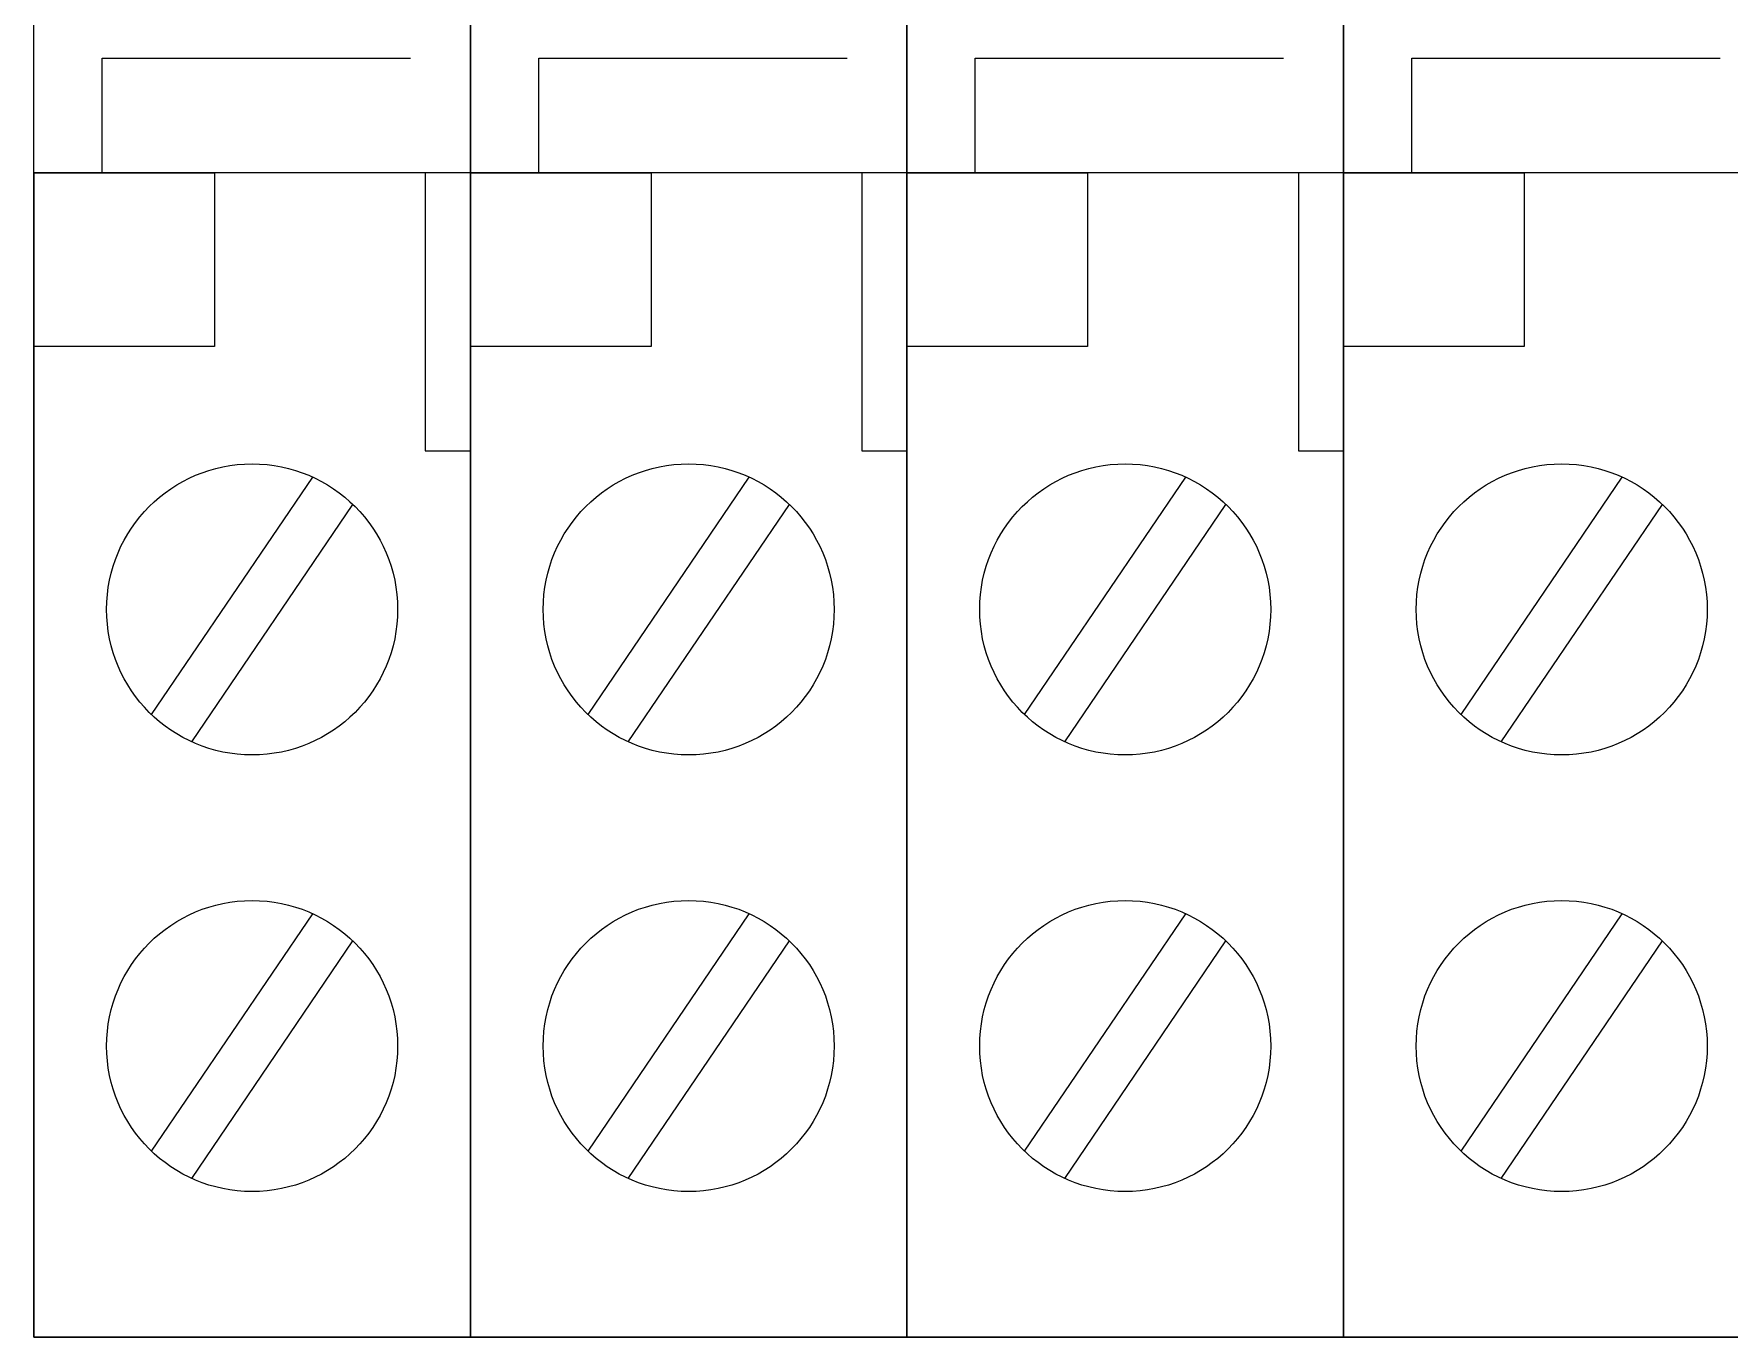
# Model space of a CAD drawing. Header units: millimetres. Extents: x 2139 to 5034, y 655 to 2700.
# Drawn here: x 4212 to 4267, y 1468 to 1510.3 of the extents above; entities that cross this region are included whole.
import ezdxf

# ---------------------------------------------------------------- set-up
doc = ezdxf.new("R2010")
doc.units = ezdxf.units.MM

msp = doc.modelspace()

# ---------------------------------------------------------------- linework, layer by layer
at = {"color": 7}
for points in [[(4211.989, 1546.711), (4226.151, 1546.711), (4226.151, 1468.033), (4211.989, 1468.033)], [(4211.989, 1546.711), (4226.151, 1546.711), (4226.151, 1468.033), (4211.989, 1468.033)], [(4211.989, 1546.711), (4226.151, 1546.711), (4226.151, 1468.033), (4211.989, 1468.033)], [(4211.989, 1546.711), (4226.151, 1546.711), (4226.151, 1468.033), (4211.989, 1468.033)], [(4211.989, 1546.711), (4226.151, 1546.711), (4226.151, 1468.033), (4211.989, 1468.033)], [(4211.989, 1546.711), (4226.151, 1546.711), (4226.151, 1468.033), (4211.989, 1468.033)], [(4211.989, 1546.711), (4226.151, 1546.711), (4226.151, 1468.033), (4211.989, 1468.033)], [(4211.989, 1546.711), (4226.151, 1546.711), (4226.151, 1468.033), (4211.989, 1468.033)], [(4211.989, 1546.711), (4226.151, 1546.711), (4226.151, 1468.033), (4211.989, 1468.033)], [(4211.989, 1546.711), (4226.151, 1546.711), (4226.151, 1468.033), (4211.989, 1468.033)], [(4211.989, 1546.711), (4226.151, 1546.711), (4226.151, 1468.033), (4211.989, 1468.033)], [(4211.989, 1546.711), (4226.151, 1546.711), (4226.151, 1468.033), (4211.989, 1468.033)], [(4211.989, 1546.711), (4226.151, 1546.711), (4226.151, 1468.033), (4211.989, 1468.033)], [(4211.989, 1546.711), (4226.151, 1546.711), (4226.151, 1468.033), (4211.989, 1468.033)], [(4211.989, 1546.711), (4226.151, 1546.711), (4226.151, 1468.033), (4211.989, 1468.033)], [(4211.989, 1546.711), (4226.151, 1546.711), (4226.151, 1468.033), (4211.989, 1468.033)], [(4211.989, 1546.711), (4226.151, 1546.711), (4226.151, 1468.033), (4211.989, 1468.033)], [(4211.989, 1546.711), (4226.151, 1546.711), (4226.151, 1468.033), (4211.989, 1468.033)], [(4211.989, 1546.711), (4226.151, 1546.711), (4226.151, 1468.033), (4211.989, 1468.033)], [(4211.989, 1546.711), (4226.151, 1546.711), (4226.151, 1468.033), (4211.989, 1468.033)], [(4226.151, 1546.711), (4240.314, 1546.711), (4240.314, 1468.033), (4226.151, 1468.033)], [(4226.151, 1546.711), (4240.314, 1546.711), (4240.314, 1468.033), (4226.151, 1468.033)], [(4226.151, 1546.711), (4240.314, 1546.711), (4240.314, 1468.033), (4226.151, 1468.033)], [(4226.151, 1546.711), (4240.314, 1546.711), (4240.314, 1468.033), (4226.151, 1468.033)], [(4226.151, 1546.711), (4240.314, 1546.711), (4240.314, 1468.033), (4226.151, 1468.033)], [(4226.151, 1546.711), (4240.314, 1546.711), (4240.314, 1468.033), (4226.151, 1468.033)], [(4226.151, 1546.711), (4240.314, 1546.711), (4240.314, 1468.033), (4226.151, 1468.033)], [(4226.151, 1546.711), (4240.314, 1546.711), (4240.314, 1468.033), (4226.151, 1468.033)], [(4226.151, 1546.711), (4240.314, 1546.711), (4240.314, 1468.033), (4226.151, 1468.033)], [(4226.151, 1546.711), (4240.314, 1546.711), (4240.314, 1468.033), (4226.151, 1468.033)], [(4226.151, 1546.711), (4240.314, 1546.711), (4240.314, 1468.033), (4226.151, 1468.033)], [(4226.151, 1546.711), (4240.314, 1546.711), (4240.314, 1468.033), (4226.151, 1468.033)], [(4226.151, 1546.711), (4240.314, 1546.711), (4240.314, 1468.033), (4226.151, 1468.033)], [(4226.151, 1546.711), (4240.314, 1546.711), (4240.314, 1468.033), (4226.151, 1468.033)], [(4226.151, 1546.711), (4240.314, 1546.711), (4240.314, 1468.033), (4226.151, 1468.033)], [(4226.151, 1546.711), (4240.314, 1546.711), (4240.314, 1468.033), (4226.151, 1468.033)], [(4226.151, 1546.711), (4240.314, 1546.711), (4240.314, 1468.033), (4226.151, 1468.033)], [(4226.151, 1546.711), (4240.314, 1546.711), (4240.314, 1468.033), (4226.151, 1468.033)], [(4226.151, 1546.711), (4240.314, 1546.711), (4240.314, 1468.033), (4226.151, 1468.033)], [(4226.151, 1546.711), (4240.314, 1546.711), (4240.314, 1468.033), (4226.151, 1468.033)], [(4240.314, 1546.711), (4254.476, 1546.711), (4254.476, 1468.033), (4240.314, 1468.033)], [(4240.314, 1546.711), (4254.476, 1546.711), (4254.476, 1468.033), (4240.314, 1468.033)], [(4240.314, 1546.711), (4254.476, 1546.711), (4254.476, 1468.033), (4240.314, 1468.033)], [(4240.314, 1546.711), (4254.476, 1546.711), (4254.476, 1468.033), (4240.314, 1468.033)], [(4240.314, 1546.711), (4254.476, 1546.711), (4254.476, 1468.033), (4240.314, 1468.033)], [(4240.314, 1546.711), (4254.476, 1546.711), (4254.476, 1468.033), (4240.314, 1468.033)], [(4240.314, 1546.711), (4254.476, 1546.711), (4254.476, 1468.033), (4240.314, 1468.033)], [(4240.314, 1546.711), (4254.476, 1546.711), (4254.476, 1468.033), (4240.314, 1468.033)], [(4240.314, 1546.711), (4254.476, 1546.711), (4254.476, 1468.033), (4240.314, 1468.033)], [(4240.314, 1546.711), (4254.476, 1546.711), (4254.476, 1468.033), (4240.314, 1468.033)], [(4240.314, 1546.711), (4254.476, 1546.711), (4254.476, 1468.033), (4240.314, 1468.033)], [(4240.314, 1546.711), (4254.476, 1546.711), (4254.476, 1468.033), (4240.314, 1468.033)], [(4240.314, 1546.711), (4254.476, 1546.711), (4254.476, 1468.033), (4240.314, 1468.033)], [(4240.314, 1546.711), (4254.476, 1546.711), (4254.476, 1468.033), (4240.314, 1468.033)], [(4240.314, 1546.711), (4254.476, 1546.711), (4254.476, 1468.033), (4240.314, 1468.033)], [(4240.314, 1546.711), (4254.476, 1546.711), (4254.476, 1468.033), (4240.314, 1468.033)], [(4240.314, 1546.711), (4254.476, 1546.711), (4254.476, 1468.033), (4240.314, 1468.033)], [(4240.314, 1546.711), (4254.476, 1546.711), (4254.476, 1468.033), (4240.314, 1468.033)], [(4240.314, 1546.711), (4254.476, 1546.711), (4254.476, 1468.033), (4240.314, 1468.033)], [(4240.314, 1546.711), (4254.476, 1546.711), (4254.476, 1468.033), (4240.314, 1468.033)], [(4254.476, 1546.711), (4268.638, 1546.711), (4268.638, 1468.033), (4254.476, 1468.033)], [(4254.476, 1546.711), (4268.638, 1546.711), (4268.638, 1468.033), (4254.476, 1468.033)], [(4254.476, 1546.711), (4268.638, 1546.711), (4268.638, 1468.033), (4254.476, 1468.033)], [(4254.476, 1546.711), (4268.638, 1546.711), (4268.638, 1468.033), (4254.476, 1468.033)], [(4254.476, 1546.711), (4268.638, 1546.711), (4268.638, 1468.033), (4254.476, 1468.033)], [(4254.476, 1546.711), (4268.638, 1546.711), (4268.638, 1468.033), (4254.476, 1468.033)], [(4254.476, 1546.711), (4268.638, 1546.711), (4268.638, 1468.033), (4254.476, 1468.033)], [(4254.476, 1546.711), (4268.638, 1546.711), (4268.638, 1468.033), (4254.476, 1468.033)], [(4254.476, 1546.711), (4268.638, 1546.711), (4268.638, 1468.033), (4254.476, 1468.033)], [(4254.476, 1546.711), (4268.638, 1546.711), (4268.638, 1468.033), (4254.476, 1468.033)], [(4254.476, 1546.711), (4268.638, 1546.711), (4268.638, 1468.033), (4254.476, 1468.033)], [(4254.476, 1546.711), (4268.638, 1546.711), (4268.638, 1468.033), (4254.476, 1468.033)], [(4254.476, 1546.711), (4268.638, 1546.711), (4268.638, 1468.033), (4254.476, 1468.033)], [(4254.476, 1546.711), (4268.638, 1546.711), (4268.638, 1468.033), (4254.476, 1468.033)], [(4254.476, 1546.711), (4268.638, 1546.711), (4268.638, 1468.033), (4254.476, 1468.033)], [(4254.476, 1546.711), (4268.638, 1546.711), (4268.638, 1468.033), (4254.476, 1468.033)], [(4254.476, 1546.711), (4268.638, 1546.711), (4268.638, 1468.033), (4254.476, 1468.033)], [(4254.476, 1546.711), (4268.638, 1546.711), (4268.638, 1468.033), (4254.476, 1468.033)], [(4254.476, 1546.711), (4268.638, 1546.711), (4268.638, 1468.033), (4254.476, 1468.033)], [(4254.476, 1546.711), (4268.638, 1546.711), (4268.638, 1468.033), (4254.476, 1468.033)], [(4211.989, 1468.033), (4226.151, 1468.033), (4226.151, 1505.798), (4211.989, 1505.798)], [(4211.989, 1505.798), (4217.853, 1505.798), (4217.853, 1500.162), (4211.989, 1500.162)], [(4211.989, 1468.033), (4226.151, 1468.033), (4226.151, 1505.798), (4211.989, 1505.798)], [(4211.989, 1505.798), (4217.853, 1505.798), (4217.853, 1500.162), (4211.989, 1500.162)], [(4211.989, 1468.033), (4226.151, 1468.033), (4226.151, 1505.798), (4211.989, 1505.798)], [(4211.989, 1505.798), (4217.853, 1505.798), (4217.853, 1500.162), (4211.989, 1500.162)], [(4211.989, 1468.033), (4226.151, 1468.033), (4226.151, 1505.798), (4211.989, 1505.798)], [(4211.989, 1505.798), (4217.853, 1505.798), (4217.853, 1500.162), (4211.989, 1500.162)], [(4211.989, 1468.033), (4226.151, 1468.033), (4226.151, 1505.798), (4211.989, 1505.798)], [(4211.989, 1505.798), (4217.853, 1505.798), (4217.853, 1500.162), (4211.989, 1500.162)], [(4211.989, 1468.033), (4226.151, 1468.033), (4226.151, 1505.798), (4211.989, 1505.798)], [(4211.989, 1505.798), (4217.853, 1505.798), (4217.853, 1500.162), (4211.989, 1500.162)], [(4211.989, 1468.033), (4226.151, 1468.033), (4226.151, 1505.798), (4211.989, 1505.798)], [(4211.989, 1505.798), (4217.853, 1505.798), (4217.853, 1500.162), (4211.989, 1500.162)], [(4211.989, 1468.033), (4226.151, 1468.033), (4226.151, 1505.798), (4211.989, 1505.798)], [(4211.989, 1505.798), (4217.853, 1505.798), (4217.853, 1500.162), (4211.989, 1500.162)], [(4211.989, 1468.033), (4226.151, 1468.033), (4226.151, 1505.798), (4211.989, 1505.798)], [(4211.989, 1505.798), (4217.853, 1505.798), (4217.853, 1500.162), (4211.989, 1500.162)], [(4211.989, 1468.033), (4226.151, 1468.033), (4226.151, 1505.798), (4211.989, 1505.798)], [(4211.989, 1505.798), (4217.853, 1505.798), (4217.853, 1500.162), (4211.989, 1500.162)], [(4211.989, 1468.033), (4226.151, 1468.033), (4226.151, 1505.798), (4211.989, 1505.798)], [(4211.989, 1505.798), (4217.853, 1505.798), (4217.853, 1500.162), (4211.989, 1500.162)], [(4211.989, 1468.033), (4226.151, 1468.033), (4226.151, 1505.798), (4211.989, 1505.798)], [(4211.989, 1505.798), (4217.853, 1505.798), (4217.853, 1500.162), (4211.989, 1500.162)], [(4211.989, 1468.033), (4226.151, 1468.033), (4226.151, 1505.798), (4211.989, 1505.798)], [(4211.989, 1505.798), (4217.853, 1505.798), (4217.853, 1500.162), (4211.989, 1500.162)], [(4211.989, 1468.033), (4226.151, 1468.033), (4226.151, 1505.798), (4211.989, 1505.798)], [(4211.989, 1505.798), (4217.853, 1505.798), (4217.853, 1500.162), (4211.989, 1500.162)], [(4211.989, 1468.033), (4226.151, 1468.033), (4226.151, 1505.798), (4211.989, 1505.798)], [(4211.989, 1505.798), (4217.853, 1505.798), (4217.853, 1500.162), (4211.989, 1500.162)], [(4211.989, 1468.033), (4226.151, 1468.033), (4226.151, 1505.798), (4211.989, 1505.798)], [(4211.989, 1505.798), (4217.853, 1505.798), (4217.853, 1500.162), (4211.989, 1500.162)], [(4211.989, 1468.033), (4226.151, 1468.033), (4226.151, 1505.798), (4211.989, 1505.798)], [(4211.989, 1505.798), (4217.853, 1505.798), (4217.853, 1500.162), (4211.989, 1500.162)], [(4211.989, 1468.033), (4226.151, 1468.033), (4226.151, 1505.798), (4211.989, 1505.798)], [(4211.989, 1505.798), (4217.853, 1505.798), (4217.853, 1500.162), (4211.989, 1500.162)], [(4211.989, 1468.033), (4226.151, 1468.033), (4226.151, 1505.798), (4211.989, 1505.798)], [(4211.989, 1505.798), (4217.853, 1505.798), (4217.853, 1500.162), (4211.989, 1500.162)], [(4211.989, 1468.033), (4226.151, 1468.033), (4226.151, 1505.798), (4211.989, 1505.798)], [(4211.989, 1505.798), (4217.853, 1505.798), (4217.853, 1500.162), (4211.989, 1500.162)], [(4226.151, 1505.798), (4224.689, 1505.798), (4224.689, 1496.785), (4226.151, 1496.785)], [(4226.151, 1505.798), (4224.689, 1505.798), (4224.689, 1496.785), (4226.151, 1496.785)], [(4226.151, 1505.798), (4224.689, 1505.798), (4224.689, 1496.785), (4226.151, 1496.785)], [(4226.151, 1505.798), (4224.689, 1505.798), (4224.689, 1496.785), (4226.151, 1496.785)], [(4226.151, 1505.798), (4224.689, 1505.798), (4224.689, 1496.785), (4226.151, 1496.785)], [(4226.151, 1505.798), (4224.689, 1505.798), (4224.689, 1496.785), (4226.151, 1496.785)], [(4226.151, 1505.798), (4224.689, 1505.798), (4224.689, 1496.785), (4226.151, 1496.785)], [(4226.151, 1505.798), (4224.689, 1505.798), (4224.689, 1496.785), (4226.151, 1496.785)], [(4226.151, 1505.798), (4224.689, 1505.798), (4224.689, 1496.785), (4226.151, 1496.785)], [(4226.151, 1505.798), (4224.689, 1505.798), (4224.689, 1496.785), (4226.151, 1496.785)], [(4226.151, 1505.798), (4224.689, 1505.798), (4224.689, 1496.785), (4226.151, 1496.785)], [(4226.151, 1505.798), (4224.689, 1505.798), (4224.689, 1496.785), (4226.151, 1496.785)], [(4226.151, 1505.798), (4224.689, 1505.798), (4224.689, 1496.785), (4226.151, 1496.785)], [(4226.151, 1505.798), (4224.689, 1505.798), (4224.689, 1496.785), (4226.151, 1496.785)], [(4226.151, 1505.798), (4224.689, 1505.798), (4224.689, 1496.785), (4226.151, 1496.785)], [(4226.151, 1505.798), (4224.689, 1505.798), (4224.689, 1496.785), (4226.151, 1496.785)], [(4226.151, 1505.798), (4224.689, 1505.798), (4224.689, 1496.785), (4226.151, 1496.785)], [(4226.151, 1505.798), (4224.689, 1505.798), (4224.689, 1496.785), (4226.151, 1496.785)], [(4226.151, 1505.798), (4224.689, 1505.798), (4224.689, 1496.785), (4226.151, 1496.785)], [(4226.151, 1505.798), (4224.689, 1505.798), (4224.689, 1496.785), (4226.151, 1496.785)], [(4226.151, 1468.033), (4240.314, 1468.033), (4240.314, 1505.798), (4226.151, 1505.798)], [(4226.151, 1505.798), (4232.015, 1505.798), (4232.015, 1500.162), (4226.151, 1500.162)], [(4226.151, 1468.033), (4240.314, 1468.033), (4240.314, 1505.798), (4226.151, 1505.798)], [(4226.151, 1505.798), (4232.015, 1505.798), (4232.015, 1500.162), (4226.151, 1500.162)], [(4226.151, 1468.033), (4240.314, 1468.033), (4240.314, 1505.798), (4226.151, 1505.798)], [(4226.151, 1505.798), (4232.015, 1505.798), (4232.015, 1500.162), (4226.151, 1500.162)], [(4226.151, 1468.033), (4240.314, 1468.033), (4240.314, 1505.798), (4226.151, 1505.798)], [(4226.151, 1505.798), (4232.015, 1505.798), (4232.015, 1500.162), (4226.151, 1500.162)], [(4226.151, 1468.033), (4240.314, 1468.033), (4240.314, 1505.798), (4226.151, 1505.798)], [(4226.151, 1505.798), (4232.015, 1505.798), (4232.015, 1500.162), (4226.151, 1500.162)], [(4226.151, 1468.033), (4240.314, 1468.033), (4240.314, 1505.798), (4226.151, 1505.798)], [(4226.151, 1505.798), (4232.015, 1505.798), (4232.015, 1500.162), (4226.151, 1500.162)], [(4226.151, 1468.033), (4240.314, 1468.033), (4240.314, 1505.798), (4226.151, 1505.798)], [(4226.151, 1505.798), (4232.015, 1505.798), (4232.015, 1500.162), (4226.151, 1500.162)], [(4226.151, 1468.033), (4240.314, 1468.033), (4240.314, 1505.798), (4226.151, 1505.798)], [(4226.151, 1505.798), (4232.015, 1505.798), (4232.015, 1500.162), (4226.151, 1500.162)], [(4226.151, 1468.033), (4240.314, 1468.033), (4240.314, 1505.798), (4226.151, 1505.798)], [(4226.151, 1505.798), (4232.015, 1505.798), (4232.015, 1500.162), (4226.151, 1500.162)], [(4226.151, 1468.033), (4240.314, 1468.033), (4240.314, 1505.798), (4226.151, 1505.798)], [(4226.151, 1505.798), (4232.015, 1505.798), (4232.015, 1500.162), (4226.151, 1500.162)], [(4226.151, 1468.033), (4240.314, 1468.033), (4240.314, 1505.798), (4226.151, 1505.798)], [(4226.151, 1505.798), (4232.015, 1505.798), (4232.015, 1500.162), (4226.151, 1500.162)], [(4226.151, 1468.033), (4240.314, 1468.033), (4240.314, 1505.798), (4226.151, 1505.798)], [(4226.151, 1505.798), (4232.015, 1505.798), (4232.015, 1500.162), (4226.151, 1500.162)], [(4226.151, 1468.033), (4240.314, 1468.033), (4240.314, 1505.798), (4226.151, 1505.798)], [(4226.151, 1505.798), (4232.015, 1505.798), (4232.015, 1500.162), (4226.151, 1500.162)], [(4226.151, 1468.033), (4240.314, 1468.033), (4240.314, 1505.798), (4226.151, 1505.798)], [(4226.151, 1505.798), (4232.015, 1505.798), (4232.015, 1500.162), (4226.151, 1500.162)], [(4226.151, 1468.033), (4240.314, 1468.033), (4240.314, 1505.798), (4226.151, 1505.798)], [(4226.151, 1505.798), (4232.015, 1505.798), (4232.015, 1500.162), (4226.151, 1500.162)], [(4226.151, 1468.033), (4240.314, 1468.033), (4240.314, 1505.798), (4226.151, 1505.798)], [(4226.151, 1505.798), (4232.015, 1505.798), (4232.015, 1500.162), (4226.151, 1500.162)], [(4226.151, 1468.033), (4240.314, 1468.033), (4240.314, 1505.798), (4226.151, 1505.798)], [(4226.151, 1505.798), (4232.015, 1505.798), (4232.015, 1500.162), (4226.151, 1500.162)], [(4226.151, 1468.033), (4240.314, 1468.033), (4240.314, 1505.798), (4226.151, 1505.798)], [(4226.151, 1505.798), (4232.015, 1505.798), (4232.015, 1500.162), (4226.151, 1500.162)], [(4226.151, 1468.033), (4240.314, 1468.033), (4240.314, 1505.798), (4226.151, 1505.798)], [(4226.151, 1505.798), (4232.015, 1505.798), (4232.015, 1500.162), (4226.151, 1500.162)], [(4226.151, 1468.033), (4240.314, 1468.033), (4240.314, 1505.798), (4226.151, 1505.798)], [(4226.151, 1505.798), (4232.015, 1505.798), (4232.015, 1500.162), (4226.151, 1500.162)], [(4240.314, 1505.798), (4238.851, 1505.798), (4238.851, 1496.785), (4240.314, 1496.785)], [(4240.314, 1505.798), (4238.851, 1505.798), (4238.851, 1496.785), (4240.314, 1496.785)], [(4240.314, 1505.798), (4238.851, 1505.798), (4238.851, 1496.785), (4240.314, 1496.785)], [(4240.314, 1505.798), (4238.851, 1505.798), (4238.851, 1496.785), (4240.314, 1496.785)], [(4240.314, 1505.798), (4238.851, 1505.798), (4238.851, 1496.785), (4240.314, 1496.785)], [(4240.314, 1505.798), (4238.851, 1505.798), (4238.851, 1496.785), (4240.314, 1496.785)], [(4240.314, 1505.798), (4238.851, 1505.798), (4238.851, 1496.785), (4240.314, 1496.785)], [(4240.314, 1505.798), (4238.851, 1505.798), (4238.851, 1496.785), (4240.314, 1496.785)], [(4240.314, 1505.798), (4238.851, 1505.798), (4238.851, 1496.785), (4240.314, 1496.785)], [(4240.314, 1505.798), (4238.851, 1505.798), (4238.851, 1496.785), (4240.314, 1496.785)], [(4240.314, 1505.798), (4238.851, 1505.798), (4238.851, 1496.785), (4240.314, 1496.785)], [(4240.314, 1505.798), (4238.851, 1505.798), (4238.851, 1496.785), (4240.314, 1496.785)], [(4240.314, 1505.798), (4238.851, 1505.798), (4238.851, 1496.785), (4240.314, 1496.785)], [(4240.314, 1505.798), (4238.851, 1505.798), (4238.851, 1496.785), (4240.314, 1496.785)], [(4240.314, 1505.798), (4238.851, 1505.798), (4238.851, 1496.785), (4240.314, 1496.785)], [(4240.314, 1505.798), (4238.851, 1505.798), (4238.851, 1496.785), (4240.314, 1496.785)], [(4240.314, 1505.798), (4238.851, 1505.798), (4238.851, 1496.785), (4240.314, 1496.785)], [(4240.314, 1505.798), (4238.851, 1505.798), (4238.851, 1496.785), (4240.314, 1496.785)], [(4240.314, 1505.798), (4238.851, 1505.798), (4238.851, 1496.785), (4240.314, 1496.785)], [(4240.314, 1505.798), (4238.851, 1505.798), (4238.851, 1496.785), (4240.314, 1496.785)], [(4240.314, 1468.033), (4254.476, 1468.033), (4254.476, 1505.798), (4240.314, 1505.798)], [(4240.314, 1505.798), (4246.177, 1505.798), (4246.177, 1500.162), (4240.314, 1500.162)], [(4240.314, 1468.033), (4254.476, 1468.033), (4254.476, 1505.798), (4240.314, 1505.798)], [(4240.314, 1505.798), (4246.177, 1505.798), (4246.177, 1500.162), (4240.314, 1500.162)], [(4240.314, 1468.033), (4254.476, 1468.033), (4254.476, 1505.798), (4240.314, 1505.798)], [(4240.314, 1505.798), (4246.177, 1505.798), (4246.177, 1500.162), (4240.314, 1500.162)], [(4240.314, 1468.033), (4254.476, 1468.033), (4254.476, 1505.798), (4240.314, 1505.798)], [(4240.314, 1505.798), (4246.177, 1505.798), (4246.177, 1500.162), (4240.314, 1500.162)], [(4240.314, 1468.033), (4254.476, 1468.033), (4254.476, 1505.798), (4240.314, 1505.798)], [(4240.314, 1505.798), (4246.177, 1505.798), (4246.177, 1500.162), (4240.314, 1500.162)], [(4240.314, 1468.033), (4254.476, 1468.033), (4254.476, 1505.798), (4240.314, 1505.798)], [(4240.314, 1505.798), (4246.177, 1505.798), (4246.177, 1500.162), (4240.314, 1500.162)], [(4240.314, 1468.033), (4254.476, 1468.033), (4254.476, 1505.798), (4240.314, 1505.798)], [(4240.314, 1505.798), (4246.177, 1505.798), (4246.177, 1500.162), (4240.314, 1500.162)], [(4240.314, 1468.033), (4254.476, 1468.033), (4254.476, 1505.798), (4240.314, 1505.798)], [(4240.314, 1505.798), (4246.177, 1505.798), (4246.177, 1500.162), (4240.314, 1500.162)], [(4240.314, 1468.033), (4254.476, 1468.033), (4254.476, 1505.798), (4240.314, 1505.798)], [(4240.314, 1505.798), (4246.177, 1505.798), (4246.177, 1500.162), (4240.314, 1500.162)], [(4240.314, 1468.033), (4254.476, 1468.033), (4254.476, 1505.798), (4240.314, 1505.798)], [(4240.314, 1505.798), (4246.177, 1505.798), (4246.177, 1500.162), (4240.314, 1500.162)], [(4240.314, 1468.033), (4254.476, 1468.033), (4254.476, 1505.798), (4240.314, 1505.798)], [(4240.314, 1505.798), (4246.177, 1505.798), (4246.177, 1500.162), (4240.314, 1500.162)], [(4240.314, 1468.033), (4254.476, 1468.033), (4254.476, 1505.798), (4240.314, 1505.798)], [(4240.314, 1505.798), (4246.177, 1505.798), (4246.177, 1500.162), (4240.314, 1500.162)], [(4240.314, 1468.033), (4254.476, 1468.033), (4254.476, 1505.798), (4240.314, 1505.798)], [(4240.314, 1505.798), (4246.177, 1505.798), (4246.177, 1500.162), (4240.314, 1500.162)], [(4240.314, 1468.033), (4254.476, 1468.033), (4254.476, 1505.798), (4240.314, 1505.798)], [(4240.314, 1505.798), (4246.177, 1505.798), (4246.177, 1500.162), (4240.314, 1500.162)], [(4240.314, 1468.033), (4254.476, 1468.033), (4254.476, 1505.798), (4240.314, 1505.798)], [(4240.314, 1505.798), (4246.177, 1505.798), (4246.177, 1500.162), (4240.314, 1500.162)], [(4240.314, 1468.033), (4254.476, 1468.033), (4254.476, 1505.798), (4240.314, 1505.798)], [(4240.314, 1505.798), (4246.177, 1505.798), (4246.177, 1500.162), (4240.314, 1500.162)], [(4240.314, 1468.033), (4254.476, 1468.033), (4254.476, 1505.798), (4240.314, 1505.798)], [(4240.314, 1505.798), (4246.177, 1505.798), (4246.177, 1500.162), (4240.314, 1500.162)], [(4240.314, 1468.033), (4254.476, 1468.033), (4254.476, 1505.798), (4240.314, 1505.798)], [(4240.314, 1505.798), (4246.177, 1505.798), (4246.177, 1500.162), (4240.314, 1500.162)], [(4240.314, 1468.033), (4254.476, 1468.033), (4254.476, 1505.798), (4240.314, 1505.798)], [(4240.314, 1505.798), (4246.177, 1505.798), (4246.177, 1500.162), (4240.314, 1500.162)], [(4240.314, 1468.033), (4254.476, 1468.033), (4254.476, 1505.798), (4240.314, 1505.798)], [(4240.314, 1505.798), (4246.177, 1505.798), (4246.177, 1500.162), (4240.314, 1500.162)], [(4254.476, 1505.798), (4253.013, 1505.798), (4253.013, 1496.785), (4254.476, 1496.785)], [(4254.476, 1505.798), (4253.013, 1505.798), (4253.013, 1496.785), (4254.476, 1496.785)], [(4254.476, 1505.798), (4253.013, 1505.798), (4253.013, 1496.785), (4254.476, 1496.785)], [(4254.476, 1505.798), (4253.013, 1505.798), (4253.013, 1496.785), (4254.476, 1496.785)], [(4254.476, 1505.798), (4253.013, 1505.798), (4253.013, 1496.785), (4254.476, 1496.785)], [(4254.476, 1505.798), (4253.013, 1505.798), (4253.013, 1496.785), (4254.476, 1496.785)], [(4254.476, 1505.798), (4253.013, 1505.798), (4253.013, 1496.785), (4254.476, 1496.785)], [(4254.476, 1505.798), (4253.013, 1505.798), (4253.013, 1496.785), (4254.476, 1496.785)], [(4254.476, 1505.798), (4253.013, 1505.798), (4253.013, 1496.785), (4254.476, 1496.785)], [(4254.476, 1505.798), (4253.013, 1505.798), (4253.013, 1496.785), (4254.476, 1496.785)], [(4254.476, 1505.798), (4253.013, 1505.798), (4253.013, 1496.785), (4254.476, 1496.785)], [(4254.476, 1505.798), (4253.013, 1505.798), (4253.013, 1496.785), (4254.476, 1496.785)], [(4254.476, 1505.798), (4253.013, 1505.798), (4253.013, 1496.785), (4254.476, 1496.785)], [(4254.476, 1505.798), (4253.013, 1505.798), (4253.013, 1496.785), (4254.476, 1496.785)], [(4254.476, 1505.798), (4253.013, 1505.798), (4253.013, 1496.785), (4254.476, 1496.785)], [(4254.476, 1505.798), (4253.013, 1505.798), (4253.013, 1496.785), (4254.476, 1496.785)], [(4254.476, 1505.798), (4253.013, 1505.798), (4253.013, 1496.785), (4254.476, 1496.785)], [(4254.476, 1505.798), (4253.013, 1505.798), (4253.013, 1496.785), (4254.476, 1496.785)], [(4254.476, 1505.798), (4253.013, 1505.798), (4253.013, 1496.785), (4254.476, 1496.785)], [(4254.476, 1505.798), (4253.013, 1505.798), (4253.013, 1496.785), (4254.476, 1496.785)], [(4254.476, 1468.033), (4268.638, 1468.033), (4268.638, 1505.798), (4254.476, 1505.798)], [(4254.476, 1505.798), (4260.339, 1505.798), (4260.339, 1500.162), (4254.476, 1500.162)], [(4254.476, 1468.033), (4268.638, 1468.033), (4268.638, 1505.798), (4254.476, 1505.798)], [(4254.476, 1505.798), (4260.339, 1505.798), (4260.339, 1500.162), (4254.476, 1500.162)], [(4254.476, 1468.033), (4268.638, 1468.033), (4268.638, 1505.798), (4254.476, 1505.798)], [(4254.476, 1505.798), (4260.339, 1505.798), (4260.339, 1500.162), (4254.476, 1500.162)], [(4254.476, 1468.033), (4268.638, 1468.033), (4268.638, 1505.798), (4254.476, 1505.798)], [(4254.476, 1505.798), (4260.339, 1505.798), (4260.339, 1500.162), (4254.476, 1500.162)], [(4254.476, 1468.033), (4268.638, 1468.033), (4268.638, 1505.798), (4254.476, 1505.798)], [(4254.476, 1505.798), (4260.339, 1505.798), (4260.339, 1500.162), (4254.476, 1500.162)], [(4254.476, 1468.033), (4268.638, 1468.033), (4268.638, 1505.798), (4254.476, 1505.798)], [(4254.476, 1505.798), (4260.339, 1505.798), (4260.339, 1500.162), (4254.476, 1500.162)], [(4254.476, 1468.033), (4268.638, 1468.033), (4268.638, 1505.798), (4254.476, 1505.798)], [(4254.476, 1505.798), (4260.339, 1505.798), (4260.339, 1500.162), (4254.476, 1500.162)], [(4254.476, 1468.033), (4268.638, 1468.033), (4268.638, 1505.798), (4254.476, 1505.798)], [(4254.476, 1505.798), (4260.339, 1505.798), (4260.339, 1500.162), (4254.476, 1500.162)], [(4254.476, 1468.033), (4268.638, 1468.033), (4268.638, 1505.798), (4254.476, 1505.798)], [(4254.476, 1505.798), (4260.339, 1505.798), (4260.339, 1500.162), (4254.476, 1500.162)], [(4254.476, 1468.033), (4268.638, 1468.033), (4268.638, 1505.798), (4254.476, 1505.798)], [(4254.476, 1505.798), (4260.339, 1505.798), (4260.339, 1500.162), (4254.476, 1500.162)], [(4254.476, 1468.033), (4268.638, 1468.033), (4268.638, 1505.798), (4254.476, 1505.798)], [(4254.476, 1505.798), (4260.339, 1505.798), (4260.339, 1500.162), (4254.476, 1500.162)], [(4254.476, 1468.033), (4268.638, 1468.033), (4268.638, 1505.798), (4254.476, 1505.798)], [(4254.476, 1505.798), (4260.339, 1505.798), (4260.339, 1500.162), (4254.476, 1500.162)], [(4254.476, 1468.033), (4268.638, 1468.033), (4268.638, 1505.798), (4254.476, 1505.798)], [(4254.476, 1505.798), (4260.339, 1505.798), (4260.339, 1500.162), (4254.476, 1500.162)], [(4254.476, 1468.033), (4268.638, 1468.033), (4268.638, 1505.798), (4254.476, 1505.798)], [(4254.476, 1505.798), (4260.339, 1505.798), (4260.339, 1500.162), (4254.476, 1500.162)], [(4254.476, 1468.033), (4268.638, 1468.033), (4268.638, 1505.798), (4254.476, 1505.798)], [(4254.476, 1505.798), (4260.339, 1505.798), (4260.339, 1500.162), (4254.476, 1500.162)], [(4254.476, 1468.033), (4268.638, 1468.033), (4268.638, 1505.798), (4254.476, 1505.798)], [(4254.476, 1505.798), (4260.339, 1505.798), (4260.339, 1500.162), (4254.476, 1500.162)], [(4254.476, 1468.033), (4268.638, 1468.033), (4268.638, 1505.798), (4254.476, 1505.798)], [(4254.476, 1505.798), (4260.339, 1505.798), (4260.339, 1500.162), (4254.476, 1500.162)], [(4254.476, 1468.033), (4268.638, 1468.033), (4268.638, 1505.798), (4254.476, 1505.798)], [(4254.476, 1505.798), (4260.339, 1505.798), (4260.339, 1500.162), (4254.476, 1500.162)], [(4254.476, 1468.033), (4268.638, 1468.033), (4268.638, 1505.798), (4254.476, 1505.798)], [(4254.476, 1505.798), (4260.339, 1505.798), (4260.339, 1500.162), (4254.476, 1500.162)], [(4254.476, 1468.033), (4268.638, 1468.033), (4268.638, 1505.798), (4254.476, 1505.798)], [(4254.476, 1505.798), (4260.339, 1505.798), (4260.339, 1500.162), (4254.476, 1500.162)]]:
    msp.add_lwpolyline(points, close=True, dxfattribs=at)
for points in [[(4214.208, 1505.798), (4214.208, 1509.517), (4224.212, 1509.517)], [(4214.208, 1505.798), (4214.208, 1509.517), (4224.212, 1509.517)], [(4214.208, 1505.798), (4214.208, 1509.517), (4224.212, 1509.517)], [(4214.208, 1505.798), (4214.208, 1509.517), (4224.212, 1509.517)], [(4214.208, 1505.798), (4214.208, 1509.517), (4224.212, 1509.517)], [(4214.208, 1505.798), (4214.208, 1509.517), (4224.212, 1509.517)], [(4214.208, 1505.798), (4214.208, 1509.517), (4224.212, 1509.517)], [(4214.208, 1505.798), (4214.208, 1509.517), (4224.212, 1509.517)], [(4214.208, 1505.798), (4214.208, 1509.517), (4224.212, 1509.517)], [(4214.208, 1505.798), (4214.208, 1509.517), (4224.212, 1509.517)], [(4214.208, 1505.798), (4214.208, 1509.517), (4224.212, 1509.517)], [(4214.208, 1505.798), (4214.208, 1509.517), (4224.212, 1509.517)], [(4214.208, 1505.798), (4214.208, 1509.517), (4224.212, 1509.517)], [(4214.208, 1505.798), (4214.208, 1509.517), (4224.212, 1509.517)], [(4214.208, 1505.798), (4214.208, 1509.517), (4224.212, 1509.517)], [(4214.208, 1505.798), (4214.208, 1509.517), (4224.212, 1509.517)], [(4214.208, 1505.798), (4214.208, 1509.517), (4224.212, 1509.517)], [(4214.208, 1505.798), (4214.208, 1509.517), (4224.212, 1509.517)], [(4214.208, 1505.798), (4214.208, 1509.517), (4224.212, 1509.517)], [(4214.208, 1505.798), (4214.208, 1509.517), (4224.212, 1509.517)], [(4228.37, 1505.798), (4228.37, 1509.517), (4238.374, 1509.517)], [(4228.37, 1505.798), (4228.37, 1509.517), (4238.374, 1509.517)], [(4228.37, 1505.798), (4228.37, 1509.517), (4238.374, 1509.517)], [(4228.37, 1505.798), (4228.37, 1509.517), (4238.374, 1509.517)], [(4228.37, 1505.798), (4228.37, 1509.517), (4238.374, 1509.517)], [(4228.37, 1505.798), (4228.37, 1509.517), (4238.374, 1509.517)], [(4228.37, 1505.798), (4228.37, 1509.517), (4238.374, 1509.517)], [(4228.37, 1505.798), (4228.37, 1509.517), (4238.374, 1509.517)], [(4228.37, 1505.798), (4228.37, 1509.517), (4238.374, 1509.517)], [(4228.37, 1505.798), (4228.37, 1509.517), (4238.374, 1509.517)], [(4228.37, 1505.798), (4228.37, 1509.517), (4238.374, 1509.517)], [(4228.37, 1505.798), (4228.37, 1509.517), (4238.374, 1509.517)], [(4228.37, 1505.798), (4228.37, 1509.517), (4238.374, 1509.517)], [(4228.37, 1505.798), (4228.37, 1509.517), (4238.374, 1509.517)], [(4228.37, 1505.798), (4228.37, 1509.517), (4238.374, 1509.517)], [(4228.37, 1505.798), (4228.37, 1509.517), (4238.374, 1509.517)], [(4228.37, 1505.798), (4228.37, 1509.517), (4238.374, 1509.517)], [(4228.37, 1505.798), (4228.37, 1509.517), (4238.374, 1509.517)], [(4228.37, 1505.798), (4228.37, 1509.517), (4238.374, 1509.517)], [(4228.37, 1505.798), (4228.37, 1509.517), (4238.374, 1509.517)], [(4242.532, 1505.798), (4242.532, 1509.517), (4252.536, 1509.517)], [(4242.532, 1505.798), (4242.532, 1509.517), (4252.536, 1509.517)], [(4242.532, 1505.798), (4242.532, 1509.517), (4252.536, 1509.517)], [(4242.532, 1505.798), (4242.532, 1509.517), (4252.536, 1509.517)], [(4242.532, 1505.798), (4242.532, 1509.517), (4252.536, 1509.517)], [(4242.532, 1505.798), (4242.532, 1509.517), (4252.536, 1509.517)], [(4242.532, 1505.798), (4242.532, 1509.517), (4252.536, 1509.517)], [(4242.532, 1505.798), (4242.532, 1509.517), (4252.536, 1509.517)], [(4242.532, 1505.798), (4242.532, 1509.517), (4252.536, 1509.517)], [(4242.532, 1505.798), (4242.532, 1509.517), (4252.536, 1509.517)], [(4242.532, 1505.798), (4242.532, 1509.517), (4252.536, 1509.517)], [(4242.532, 1505.798), (4242.532, 1509.517), (4252.536, 1509.517)], [(4242.532, 1505.798), (4242.532, 1509.517), (4252.536, 1509.517)], [(4242.532, 1505.798), (4242.532, 1509.517), (4252.536, 1509.517)], [(4242.532, 1505.798), (4242.532, 1509.517), (4252.536, 1509.517)], [(4242.532, 1505.798), (4242.532, 1509.517), (4252.536, 1509.517)], [(4242.532, 1505.798), (4242.532, 1509.517), (4252.536, 1509.517)], [(4242.532, 1505.798), (4242.532, 1509.517), (4252.536, 1509.517)], [(4242.532, 1505.798), (4242.532, 1509.517), (4252.536, 1509.517)], [(4242.532, 1505.798), (4242.532, 1509.517), (4252.536, 1509.517)], [(4256.694, 1505.798), (4256.694, 1509.517), (4266.698, 1509.517)], [(4256.694, 1505.798), (4256.694, 1509.517), (4266.698, 1509.517)], [(4256.694, 1505.798), (4256.694, 1509.517), (4266.698, 1509.517)], [(4256.694, 1505.798), (4256.694, 1509.517), (4266.698, 1509.517)], [(4256.694, 1505.798), (4256.694, 1509.517), (4266.698, 1509.517)], [(4256.694, 1505.798), (4256.694, 1509.517), (4266.698, 1509.517)], [(4256.694, 1505.798), (4256.694, 1509.517), (4266.698, 1509.517)], [(4256.694, 1505.798), (4256.694, 1509.517), (4266.698, 1509.517)], [(4256.694, 1505.798), (4256.694, 1509.517), (4266.698, 1509.517)], [(4256.694, 1505.798), (4256.694, 1509.517), (4266.698, 1509.517)], [(4256.694, 1505.798), (4256.694, 1509.517), (4266.698, 1509.517)], [(4256.694, 1505.798), (4256.694, 1509.517), (4266.698, 1509.517)], [(4256.694, 1505.798), (4256.694, 1509.517), (4266.698, 1509.517)], [(4256.694, 1505.798), (4256.694, 1509.517), (4266.698, 1509.517)], [(4256.694, 1505.798), (4256.694, 1509.517), (4266.698, 1509.517)], [(4256.694, 1505.798), (4256.694, 1509.517), (4266.698, 1509.517)], [(4256.694, 1505.798), (4256.694, 1509.517), (4266.698, 1509.517)], [(4256.694, 1505.798), (4256.694, 1509.517), (4266.698, 1509.517)], [(4256.694, 1505.798), (4256.694, 1509.517), (4266.698, 1509.517)], [(4256.694, 1505.798), (4256.694, 1509.517), (4266.698, 1509.517)], [(4215.806, 1488.227), (4221.035, 1495.929)], [(4215.806, 1488.227), (4221.035, 1495.929)], [(4215.806, 1488.227), (4221.035, 1495.929)], [(4215.806, 1488.227), (4221.035, 1495.929)], [(4215.806, 1488.227), (4221.035, 1495.929)], [(4215.806, 1488.227), (4221.035, 1495.929)], [(4215.806, 1488.227), (4221.035, 1495.929)], [(4215.806, 1488.227), (4221.035, 1495.929)], [(4215.806, 1488.227), (4221.035, 1495.929)], [(4215.806, 1488.227), (4221.035, 1495.929)], [(4215.806, 1488.227), (4221.035, 1495.929)], [(4215.806, 1488.227), (4221.035, 1495.929)], [(4215.806, 1488.227), (4221.035, 1495.929)], [(4215.806, 1488.227), (4221.035, 1495.929)], [(4215.806, 1488.227), (4221.035, 1495.929)], [(4215.806, 1488.227), (4221.035, 1495.929)], [(4215.806, 1488.227), (4221.035, 1495.929)], [(4215.806, 1488.227), (4221.035, 1495.929)], [(4215.806, 1488.227), (4221.035, 1495.929)], [(4215.806, 1488.227), (4221.035, 1495.929)], [(4229.968, 1488.227), (4235.198, 1495.929)], [(4229.968, 1488.227), (4235.198, 1495.929)], [(4229.968, 1488.227), (4235.198, 1495.929)], [(4229.968, 1488.227), (4235.198, 1495.929)], [(4229.968, 1488.227), (4235.198, 1495.929)], [(4229.968, 1488.227), (4235.198, 1495.929)], [(4229.968, 1488.227), (4235.198, 1495.929)], [(4229.968, 1488.227), (4235.198, 1495.929)], [(4229.968, 1488.227), (4235.198, 1495.929)], [(4229.968, 1488.227), (4235.198, 1495.929)], [(4229.968, 1488.227), (4235.198, 1495.929)], [(4229.968, 1488.227), (4235.198, 1495.929)], [(4229.968, 1488.227), (4235.198, 1495.929)], [(4229.968, 1488.227), (4235.198, 1495.929)], [(4229.968, 1488.227), (4235.198, 1495.929)], [(4229.968, 1488.227), (4235.198, 1495.929)], [(4229.968, 1488.227), (4235.198, 1495.929)], [(4229.968, 1488.227), (4235.198, 1495.929)], [(4229.968, 1488.227), (4235.198, 1495.929)], [(4229.968, 1488.227), (4235.198, 1495.929)], [(4244.13, 1488.227), (4249.36, 1495.929)], [(4244.13, 1488.227), (4249.36, 1495.929)], [(4244.13, 1488.227), (4249.36, 1495.929)], [(4244.13, 1488.227), (4249.36, 1495.929)], [(4244.13, 1488.227), (4249.36, 1495.929)], [(4244.13, 1488.227), (4249.36, 1495.929)], [(4244.13, 1488.227), (4249.36, 1495.929)], [(4244.13, 1488.227), (4249.36, 1495.929)], [(4244.13, 1488.227), (4249.36, 1495.929)], [(4244.13, 1488.227), (4249.36, 1495.929)], [(4244.13, 1488.227), (4249.36, 1495.929)], [(4244.13, 1488.227), (4249.36, 1495.929)], [(4244.13, 1488.227), (4249.36, 1495.929)], [(4244.13, 1488.227), (4249.36, 1495.929)], [(4244.13, 1488.227), (4249.36, 1495.929)], [(4244.13, 1488.227), (4249.36, 1495.929)], [(4244.13, 1488.227), (4249.36, 1495.929)], [(4244.13, 1488.227), (4249.36, 1495.929)], [(4244.13, 1488.227), (4249.36, 1495.929)], [(4244.13, 1488.227), (4249.36, 1495.929)], [(4258.292, 1488.227), (4263.522, 1495.929)], [(4258.292, 1488.227), (4263.522, 1495.929)], [(4258.292, 1488.227), (4263.522, 1495.929)], [(4258.292, 1488.227), (4263.522, 1495.929)], [(4258.292, 1488.227), (4263.522, 1495.929)], [(4258.292, 1488.227), (4263.522, 1495.929)], [(4258.292, 1488.227), (4263.522, 1495.929)], [(4258.292, 1488.227), (4263.522, 1495.929)], [(4258.292, 1488.227), (4263.522, 1495.929)], [(4258.292, 1488.227), (4263.522, 1495.929)], [(4258.292, 1488.227), (4263.522, 1495.929)], [(4258.292, 1488.227), (4263.522, 1495.929)], [(4258.292, 1488.227), (4263.522, 1495.929)], [(4258.292, 1488.227), (4263.522, 1495.929)], [(4258.292, 1488.227), (4263.522, 1495.929)], [(4258.292, 1488.227), (4263.522, 1495.929)], [(4258.292, 1488.227), (4263.522, 1495.929)], [(4258.292, 1488.227), (4263.522, 1495.929)], [(4258.292, 1488.227), (4263.522, 1495.929)], [(4258.292, 1488.227), (4263.522, 1495.929)], [(4217.108, 1487.343), (4222.337, 1495.044)], [(4217.108, 1487.343), (4222.337, 1495.044)], [(4217.108, 1487.343), (4222.337, 1495.044)], [(4217.108, 1487.343), (4222.337, 1495.044)], [(4217.108, 1487.343), (4222.337, 1495.044)], [(4217.108, 1487.343), (4222.337, 1495.044)], [(4217.108, 1487.343), (4222.337, 1495.044)], [(4217.108, 1487.343), (4222.337, 1495.044)], [(4217.108, 1487.343), (4222.337, 1495.044)], [(4217.108, 1487.343), (4222.337, 1495.044)], [(4217.108, 1487.343), (4222.337, 1495.044)], [(4217.108, 1487.343), (4222.337, 1495.044)], [(4217.108, 1487.343), (4222.337, 1495.044)], [(4217.108, 1487.343), (4222.337, 1495.044)], [(4217.108, 1487.343), (4222.337, 1495.044)], [(4217.108, 1487.343), (4222.337, 1495.044)], [(4217.108, 1487.343), (4222.337, 1495.044)], [(4217.108, 1487.343), (4222.337, 1495.044)], [(4217.108, 1487.343), (4222.337, 1495.044)], [(4217.108, 1487.343), (4222.337, 1495.044)], [(4231.27, 1487.343), (4236.499, 1495.044)], [(4231.27, 1487.343), (4236.499, 1495.044)], [(4231.27, 1487.343), (4236.499, 1495.044)], [(4231.27, 1487.343), (4236.499, 1495.044)], [(4231.27, 1487.343), (4236.499, 1495.044)], [(4231.27, 1487.343), (4236.499, 1495.044)], [(4231.27, 1487.343), (4236.499, 1495.044)], [(4231.27, 1487.343), (4236.499, 1495.044)], [(4231.27, 1487.343), (4236.499, 1495.044)], [(4231.27, 1487.343), (4236.499, 1495.044)], [(4231.27, 1487.343), (4236.499, 1495.044)], [(4231.27, 1487.343), (4236.499, 1495.044)], [(4231.27, 1487.343), (4236.499, 1495.044)], [(4231.27, 1487.343), (4236.499, 1495.044)], [(4231.27, 1487.343), (4236.499, 1495.044)], [(4231.27, 1487.343), (4236.499, 1495.044)], [(4231.27, 1487.343), (4236.499, 1495.044)], [(4231.27, 1487.343), (4236.499, 1495.044)], [(4231.27, 1487.343), (4236.499, 1495.044)], [(4231.27, 1487.343), (4236.499, 1495.044)], [(4245.432, 1487.343), (4250.661, 1495.044)], [(4245.432, 1487.343), (4250.661, 1495.044)], [(4245.432, 1487.343), (4250.661, 1495.044)], [(4245.432, 1487.343), (4250.661, 1495.044)], [(4245.432, 1487.343), (4250.661, 1495.044)], [(4245.432, 1487.343), (4250.661, 1495.044)], [(4245.432, 1487.343), (4250.661, 1495.044)], [(4245.432, 1487.343), (4250.661, 1495.044)], [(4245.432, 1487.343), (4250.661, 1495.044)], [(4245.432, 1487.343), (4250.661, 1495.044)], [(4245.432, 1487.343), (4250.661, 1495.044)], [(4245.432, 1487.343), (4250.661, 1495.044)], [(4245.432, 1487.343), (4250.661, 1495.044)], [(4245.432, 1487.343), (4250.661, 1495.044)], [(4245.432, 1487.343), (4250.661, 1495.044)], [(4245.432, 1487.343), (4250.661, 1495.044)], [(4245.432, 1487.343), (4250.661, 1495.044)], [(4245.432, 1487.343), (4250.661, 1495.044)], [(4245.432, 1487.343), (4250.661, 1495.044)], [(4245.432, 1487.343), (4250.661, 1495.044)], [(4259.594, 1487.343), (4264.823, 1495.044)], [(4259.594, 1487.343), (4264.823, 1495.044)], [(4259.594, 1487.343), (4264.823, 1495.044)], [(4259.594, 1487.343), (4264.823, 1495.044)], [(4259.594, 1487.343), (4264.823, 1495.044)], [(4259.594, 1487.343), (4264.823, 1495.044)], [(4259.594, 1487.343), (4264.823, 1495.044)], [(4259.594, 1487.343), (4264.823, 1495.044)], [(4259.594, 1487.343), (4264.823, 1495.044)], [(4259.594, 1487.343), (4264.823, 1495.044)], [(4259.594, 1487.343), (4264.823, 1495.044)], [(4259.594, 1487.343), (4264.823, 1495.044)], [(4259.594, 1487.343), (4264.823, 1495.044)], [(4259.594, 1487.343), (4264.823, 1495.044)], [(4259.594, 1487.343), (4264.823, 1495.044)], [(4259.594, 1487.343), (4264.823, 1495.044)], [(4259.594, 1487.343), (4264.823, 1495.044)], [(4259.594, 1487.343), (4264.823, 1495.044)], [(4259.594, 1487.343), (4264.823, 1495.044)], [(4259.594, 1487.343), (4264.823, 1495.044)], [(4215.806, 1474.065), (4221.035, 1481.766)], [(4215.806, 1474.065), (4221.035, 1481.766)], [(4215.806, 1474.065), (4221.035, 1481.766)], [(4215.806, 1474.065), (4221.035, 1481.766)], [(4215.806, 1474.065), (4221.035, 1481.766)], [(4215.806, 1474.065), (4221.035, 1481.766)], [(4215.806, 1474.065), (4221.035, 1481.766)], [(4215.806, 1474.065), (4221.035, 1481.766)], [(4215.806, 1474.065), (4221.035, 1481.766)], [(4215.806, 1474.065), (4221.035, 1481.766)], [(4215.806, 1474.065), (4221.035, 1481.766)], [(4215.806, 1474.065), (4221.035, 1481.766)], [(4215.806, 1474.065), (4221.035, 1481.766)], [(4215.806, 1474.065), (4221.035, 1481.766)], [(4215.806, 1474.065), (4221.035, 1481.766)], [(4215.806, 1474.065), (4221.035, 1481.766)], [(4215.806, 1474.065), (4221.035, 1481.766)], [(4215.806, 1474.065), (4221.035, 1481.766)], [(4215.806, 1474.065), (4221.035, 1481.766)], [(4215.806, 1474.065), (4221.035, 1481.766)], [(4229.968, 1474.065), (4235.198, 1481.766)], [(4229.968, 1474.065), (4235.198, 1481.766)], [(4229.968, 1474.065), (4235.198, 1481.766)], [(4229.968, 1474.065), (4235.198, 1481.766)], [(4229.968, 1474.065), (4235.198, 1481.766)], [(4229.968, 1474.065), (4235.198, 1481.766)], [(4229.968, 1474.065), (4235.198, 1481.766)], [(4229.968, 1474.065), (4235.198, 1481.766)], [(4229.968, 1474.065), (4235.198, 1481.766)], [(4229.968, 1474.065), (4235.198, 1481.766)], [(4229.968, 1474.065), (4235.198, 1481.766)], [(4229.968, 1474.065), (4235.198, 1481.766)], [(4229.968, 1474.065), (4235.198, 1481.766)], [(4229.968, 1474.065), (4235.198, 1481.766)], [(4229.968, 1474.065), (4235.198, 1481.766)], [(4229.968, 1474.065), (4235.198, 1481.766)], [(4229.968, 1474.065), (4235.198, 1481.766)], [(4229.968, 1474.065), (4235.198, 1481.766)], [(4229.968, 1474.065), (4235.198, 1481.766)], [(4229.968, 1474.065), (4235.198, 1481.766)], [(4244.13, 1474.065), (4249.36, 1481.766)], [(4244.13, 1474.065), (4249.36, 1481.766)], [(4244.13, 1474.065), (4249.36, 1481.766)], [(4244.13, 1474.065), (4249.36, 1481.766)], [(4244.13, 1474.065), (4249.36, 1481.766)], [(4244.13, 1474.065), (4249.36, 1481.766)], [(4244.13, 1474.065), (4249.36, 1481.766)], [(4244.13, 1474.065), (4249.36, 1481.766)], [(4244.13, 1474.065), (4249.36, 1481.766)], [(4244.13, 1474.065), (4249.36, 1481.766)], [(4244.13, 1474.065), (4249.36, 1481.766)], [(4244.13, 1474.065), (4249.36, 1481.766)], [(4244.13, 1474.065), (4249.36, 1481.766)], [(4244.13, 1474.065), (4249.36, 1481.766)], [(4244.13, 1474.065), (4249.36, 1481.766)], [(4244.13, 1474.065), (4249.36, 1481.766)], [(4244.13, 1474.065), (4249.36, 1481.766)], [(4244.13, 1474.065), (4249.36, 1481.766)], [(4244.13, 1474.065), (4249.36, 1481.766)], [(4244.13, 1474.065), (4249.36, 1481.766)], [(4258.292, 1474.065), (4263.522, 1481.766)], [(4258.292, 1474.065), (4263.522, 1481.766)], [(4258.292, 1474.065), (4263.522, 1481.766)], [(4258.292, 1474.065), (4263.522, 1481.766)], [(4258.292, 1474.065), (4263.522, 1481.766)], [(4258.292, 1474.065), (4263.522, 1481.766)], [(4258.292, 1474.065), (4263.522, 1481.766)], [(4258.292, 1474.065), (4263.522, 1481.766)], [(4258.292, 1474.065), (4263.522, 1481.766)], [(4258.292, 1474.065), (4263.522, 1481.766)], [(4258.292, 1474.065), (4263.522, 1481.766)], [(4258.292, 1474.065), (4263.522, 1481.766)], [(4258.292, 1474.065), (4263.522, 1481.766)], [(4258.292, 1474.065), (4263.522, 1481.766)], [(4258.292, 1474.065), (4263.522, 1481.766)], [(4258.292, 1474.065), (4263.522, 1481.766)], [(4258.292, 1474.065), (4263.522, 1481.766)], [(4258.292, 1474.065), (4263.522, 1481.766)], [(4258.292, 1474.065), (4263.522, 1481.766)], [(4258.292, 1474.065), (4263.522, 1481.766)], [(4217.108, 1473.181), (4222.337, 1480.882)], [(4217.108, 1473.181), (4222.337, 1480.882)], [(4217.108, 1473.181), (4222.337, 1480.882)], [(4217.108, 1473.181), (4222.337, 1480.882)], [(4217.108, 1473.181), (4222.337, 1480.882)], [(4217.108, 1473.181), (4222.337, 1480.882)], [(4217.108, 1473.181), (4222.337, 1480.882)], [(4217.108, 1473.181), (4222.337, 1480.882)], [(4217.108, 1473.181), (4222.337, 1480.882)], [(4217.108, 1473.181), (4222.337, 1480.882)], [(4217.108, 1473.181), (4222.337, 1480.882)], [(4217.108, 1473.181), (4222.337, 1480.882)], [(4217.108, 1473.181), (4222.337, 1480.882)], [(4217.108, 1473.181), (4222.337, 1480.882)], [(4217.108, 1473.181), (4222.337, 1480.882)], [(4217.108, 1473.181), (4222.337, 1480.882)], [(4217.108, 1473.181), (4222.337, 1480.882)], [(4217.108, 1473.181), (4222.337, 1480.882)], [(4217.108, 1473.181), (4222.337, 1480.882)], [(4217.108, 1473.181), (4222.337, 1480.882)], [(4231.27, 1473.181), (4236.499, 1480.882)], [(4231.27, 1473.181), (4236.499, 1480.882)], [(4231.27, 1473.181), (4236.499, 1480.882)], [(4231.27, 1473.181), (4236.499, 1480.882)], [(4231.27, 1473.181), (4236.499, 1480.882)], [(4231.27, 1473.181), (4236.499, 1480.882)], [(4231.27, 1473.181), (4236.499, 1480.882)], [(4231.27, 1473.181), (4236.499, 1480.882)], [(4231.27, 1473.181), (4236.499, 1480.882)], [(4231.27, 1473.181), (4236.499, 1480.882)], [(4231.27, 1473.181), (4236.499, 1480.882)], [(4231.27, 1473.181), (4236.499, 1480.882)], [(4231.27, 1473.181), (4236.499, 1480.882)], [(4231.27, 1473.181), (4236.499, 1480.882)], [(4231.27, 1473.181), (4236.499, 1480.882)], [(4231.27, 1473.181), (4236.499, 1480.882)], [(4231.27, 1473.181), (4236.499, 1480.882)], [(4231.27, 1473.181), (4236.499, 1480.882)], [(4231.27, 1473.181), (4236.499, 1480.882)], [(4231.27, 1473.181), (4236.499, 1480.882)], [(4245.432, 1473.181), (4250.661, 1480.882)], [(4245.432, 1473.181), (4250.661, 1480.882)], [(4245.432, 1473.181), (4250.661, 1480.882)], [(4245.432, 1473.181), (4250.661, 1480.882)], [(4245.432, 1473.181), (4250.661, 1480.882)], [(4245.432, 1473.181), (4250.661, 1480.882)], [(4245.432, 1473.181), (4250.661, 1480.882)], [(4245.432, 1473.181), (4250.661, 1480.882)], [(4245.432, 1473.181), (4250.661, 1480.882)], [(4245.432, 1473.181), (4250.661, 1480.882)], [(4245.432, 1473.181), (4250.661, 1480.882)], [(4245.432, 1473.181), (4250.661, 1480.882)], [(4245.432, 1473.181), (4250.661, 1480.882)], [(4245.432, 1473.181), (4250.661, 1480.882)], [(4245.432, 1473.181), (4250.661, 1480.882)], [(4245.432, 1473.181), (4250.661, 1480.882)], [(4245.432, 1473.181), (4250.661, 1480.882)], [(4245.432, 1473.181), (4250.661, 1480.882)], [(4245.432, 1473.181), (4250.661, 1480.882)], [(4245.432, 1473.181), (4250.661, 1480.882)], [(4259.594, 1473.181), (4264.823, 1480.882)], [(4259.594, 1473.181), (4264.823, 1480.882)], [(4259.594, 1473.181), (4264.823, 1480.882)], [(4259.594, 1473.181), (4264.823, 1480.882)], [(4259.594, 1473.181), (4264.823, 1480.882)], [(4259.594, 1473.181), (4264.823, 1480.882)], [(4259.594, 1473.181), (4264.823, 1480.882)], [(4259.594, 1473.181), (4264.823, 1480.882)], [(4259.594, 1473.181), (4264.823, 1480.882)], [(4259.594, 1473.181), (4264.823, 1480.882)], [(4259.594, 1473.181), (4264.823, 1480.882)], [(4259.594, 1473.181), (4264.823, 1480.882)], [(4259.594, 1473.181), (4264.823, 1480.882)], [(4259.594, 1473.181), (4264.823, 1480.882)], [(4259.594, 1473.181), (4264.823, 1480.882)], [(4259.594, 1473.181), (4264.823, 1480.882)], [(4259.594, 1473.181), (4264.823, 1480.882)], [(4259.594, 1473.181), (4264.823, 1480.882)], [(4259.594, 1473.181), (4264.823, 1480.882)], [(4259.594, 1473.181), (4264.823, 1480.882)]]:
    msp.add_lwpolyline(points, dxfattribs=at)
for centre in [(4219.07, 1491.636), (4219.07, 1491.636), (4219.07, 1491.636), (4219.07, 1491.636), (4219.07, 1491.636), (4219.07, 1491.636), (4219.07, 1491.636), (4219.07, 1491.636), (4219.07, 1491.636), (4219.07, 1491.636), (4219.07, 1491.636), (4219.07, 1491.636), (4219.07, 1491.636), (4219.07, 1491.636), (4219.07, 1491.636), (4219.07, 1491.636), (4219.07, 1491.636), (4219.07, 1491.636), (4219.07, 1491.636), (4219.07, 1491.636), (4233.233, 1491.636), (4233.233, 1491.636), (4233.233, 1491.636), (4233.233, 1491.636), (4233.233, 1491.636), (4233.233, 1491.636), (4233.233, 1491.636), (4233.233, 1491.636), (4233.233, 1491.636), (4233.233, 1491.636), (4233.233, 1491.636), (4233.233, 1491.636), (4233.233, 1491.636), (4233.233, 1491.636), (4233.233, 1491.636), (4233.233, 1491.636), (4233.233, 1491.636), (4233.233, 1491.636), (4233.233, 1491.636), (4233.233, 1491.636), (4247.395, 1491.636), (4247.395, 1491.636), (4247.395, 1491.636), (4247.395, 1491.636), (4247.395, 1491.636), (4247.395, 1491.636), (4247.395, 1491.636), (4247.395, 1491.636), (4247.395, 1491.636), (4247.395, 1491.636), (4247.395, 1491.636), (4247.395, 1491.636), (4247.395, 1491.636), (4247.395, 1491.636), (4247.395, 1491.636), (4247.395, 1491.636), (4247.395, 1491.636), (4247.395, 1491.636), (4247.395, 1491.636), (4247.395, 1491.636), (4261.557, 1491.636), (4261.557, 1491.636), (4261.557, 1491.636), (4261.557, 1491.636), (4261.557, 1491.636), (4261.557, 1491.636), (4261.557, 1491.636), (4261.557, 1491.636), (4261.557, 1491.636), (4261.557, 1491.636), (4261.557, 1491.636), (4261.557, 1491.636), (4261.557, 1491.636), (4261.557, 1491.636), (4261.557, 1491.636), (4261.557, 1491.636), (4261.557, 1491.636), (4261.557, 1491.636), (4261.557, 1491.636), (4261.557, 1491.636), (4219.07, 1477.474), (4219.07, 1477.474), (4219.07, 1477.474), (4219.07, 1477.474), (4219.07, 1477.474), (4219.07, 1477.474), (4219.07, 1477.474), (4219.07, 1477.474), (4219.07, 1477.474), (4219.07, 1477.474), (4219.07, 1477.474), (4219.07, 1477.474), (4219.07, 1477.474), (4219.07, 1477.474), (4219.07, 1477.474), (4219.07, 1477.474), (4219.07, 1477.474), (4219.07, 1477.474), (4219.07, 1477.474), (4219.07, 1477.474), (4233.233, 1477.474), (4233.233, 1477.474), (4233.233, 1477.474), (4233.233, 1477.474), (4233.233, 1477.474), (4233.233, 1477.474), (4233.233, 1477.474), (4233.233, 1477.474), (4233.233, 1477.474), (4233.233, 1477.474), (4233.233, 1477.474), (4233.233, 1477.474), (4233.233, 1477.474), (4233.233, 1477.474), (4233.233, 1477.474), (4233.233, 1477.474), (4233.233, 1477.474), (4233.233, 1477.474), (4233.233, 1477.474), (4233.233, 1477.474), (4247.395, 1477.474), (4247.395, 1477.474), (4247.395, 1477.474), (4247.395, 1477.474), (4247.395, 1477.474), (4247.395, 1477.474), (4247.395, 1477.474), (4247.395, 1477.474), (4247.395, 1477.474), (4247.395, 1477.474), (4247.395, 1477.474), (4247.395, 1477.474), (4247.395, 1477.474), (4247.395, 1477.474), (4247.395, 1477.474), (4247.395, 1477.474), (4247.395, 1477.474), (4247.395, 1477.474), (4247.395, 1477.474), (4247.395, 1477.474), (4261.557, 1477.474), (4261.557, 1477.474), (4261.557, 1477.474), (4261.557, 1477.474), (4261.557, 1477.474), (4261.557, 1477.474), (4261.557, 1477.474), (4261.557, 1477.474), (4261.557, 1477.474), (4261.557, 1477.474), (4261.557, 1477.474), (4261.557, 1477.474), (4261.557, 1477.474), (4261.557, 1477.474), (4261.557, 1477.474), (4261.557, 1477.474), (4261.557, 1477.474), (4261.557, 1477.474), (4261.557, 1477.474), (4261.557, 1477.474)]:
    msp.add_circle(centre, 4.721, dxfattribs=at)

doc.saveas('drawing.dxf')
